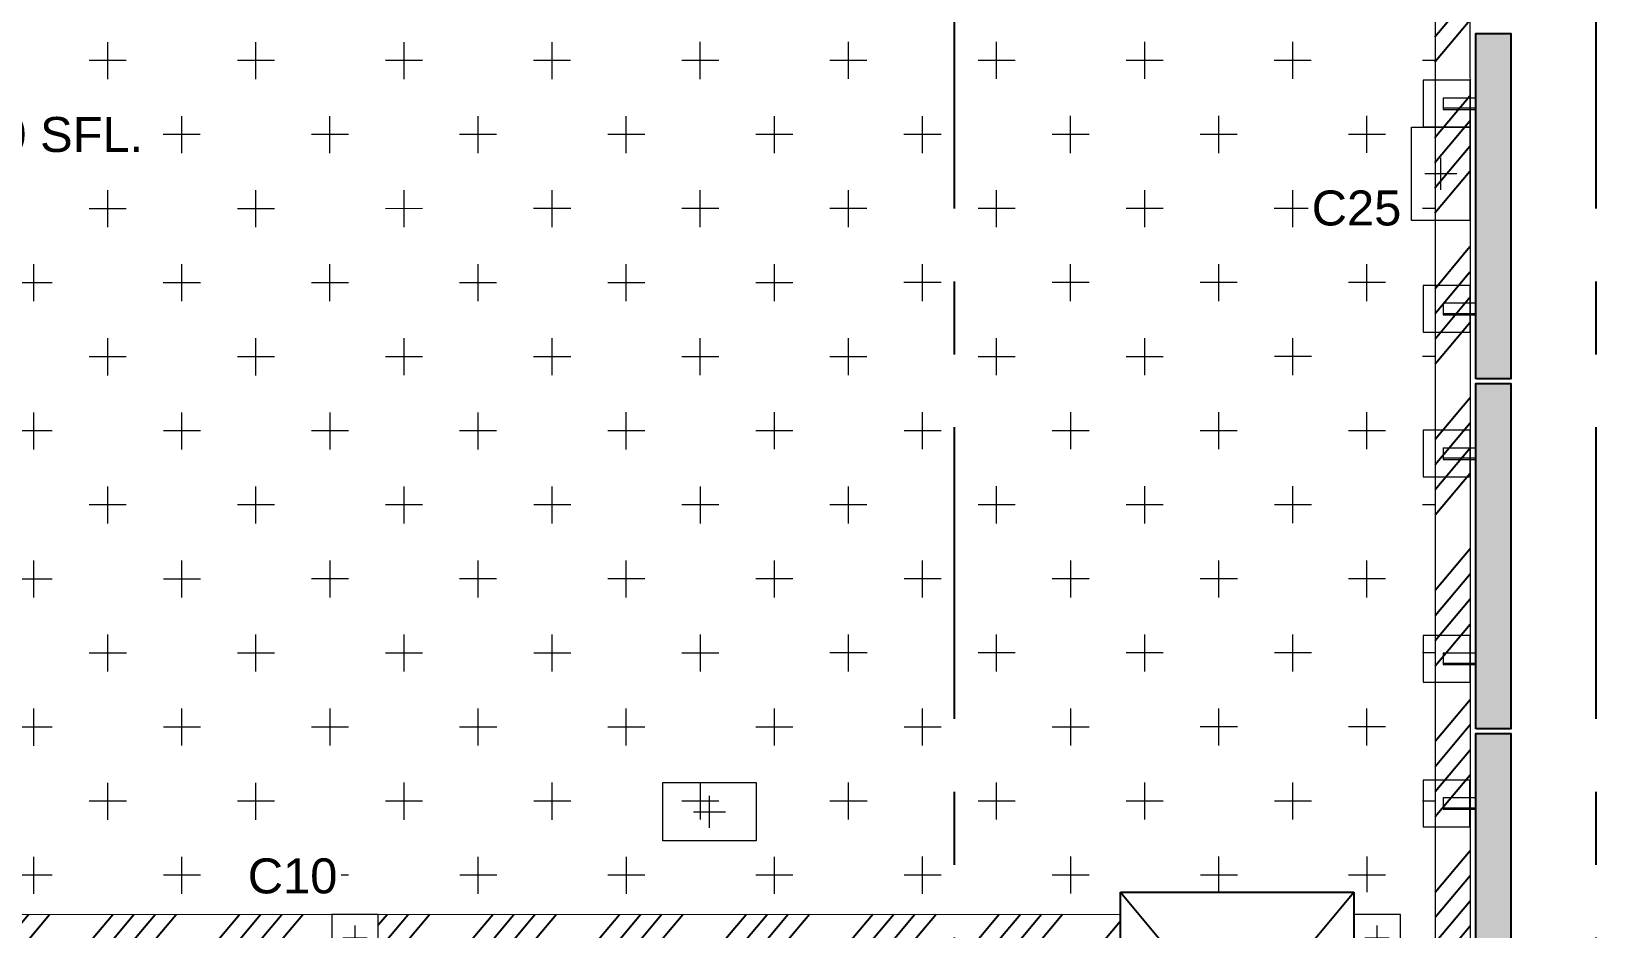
# Model space of a CAD drawing. Header units: millimetres. Extents: x 652937 to 1670132, y 1473552 to 2851037.
# Drawn here: x 775802 to 782508, y 1482222 to 1486069 of the extents above; entities that cross this region are included whole.
import ezdxf
from ezdxf.enums import TextEntityAlignment as Align

# ---------------------------------------------------------------- set-up
doc = ezdxf.new("R2010")
doc.units = ezdxf.units.MM
doc.set_wipeout_variables(frame=1)
doc.linetypes.add('HIDDEN', pattern=[0.375, 0.25, -0.125])
doc.linetypes.add('TA_GL_005.00000', pattern=[13.75, 5, -1.25, 1.25, -1.25, 5])
for name, color, linetype in [('000 - 0_SYM_DWG_GRID-BUBBLE_MAIN_COLOR_1', 7, 'Continuous'), ('000 - 0_SYM_DWG_GRIDLINE_MAIN_COLOR_251', 7, 'Continuous'), ('000 - CONCRETE_COL_HATCH_', 7, 'Continuous'), ('000 - CONCRETE_COL_WIPEOUT_', 7, 'Continuous'), ('000 - CONCRETE_WALL_MAIN_COLOR_4', 7, 'Continuous'), ('DIM', 7, 'Continuous'), ('TEXT', 7, 'Continuous')]:
    doc.layers.add(name, color=color, linetype=linetype)
for name, color, linetype, lineweight in [('A-230-M_FLOOR', 7, 'Continuous', 25), ('A-FLOR-E', 7, 'Continuous', 9), ('A-WALL', 7, 'Continuous', 25), ('Part', 7, 'Continuous', 0), ('S-230-A-FLOOR', 7, 'Continuous', 9)]:
    doc.layers.add(name, color=color, linetype=linetype, lineweight=lineweight)
doc.styles.add('Arial', font='arial.ttf')
doc.styles.add('TA', font='', dxfattribs={"height": 4.5})
doc.styles.get('TA').set_extended_font_data('Cordia New')

# ---------------------------------------------------------------- blocks, each defined once
blk = doc.blocks.new('opening')
at = {"layer": 'A-230-M_FLOOR', "color": 7, "linetype": 'HIDDEN', "ltscale": 20}
for p, q in [((10.9323, -8.8109), (12.1322, -9.8111)), ((12.1325, -8.8109), (10.9358, -9.8111))]:
    blk.add_line(p, q, dxfattribs=at)
at = {"layer": 'A-230-M_FLOOR', "color": 7, "linetype": 'HIDDEN', "ltscale": 10}
blk.add_lwpolyline([(10.9323, -8.8109), (12.1322, -8.8109), (12.1322, -9.8111), (10.9323, -9.8111)], close=True, dxfattribs=at)
blk = doc.blocks.new('C10')
at = {"layer": 'S-230-A-FLOOR', "color": 7}
for p, q in [((-0.0525, 0), (0.0525, 0)), ((0, 0.0525), (0, -0.0525))]:
    blk.add_line(p, q, dxfattribs=at)
blk.add_lwpolyline([(-0.1, 0.1), (-0.1, -0.1), (0.1, -0.1), (0.1, 0.1)], close=True, dxfattribs=at)
blk = doc.blocks.new('C25')
at = {"layer": 'S-230-A-FLOOR', "color": 7}
for p, q in [((0, 0.0686), (0, -0.0686)), ((-0.0686, 0), (0.0686, 0))]:
    blk.add_line(p, q, dxfattribs=at)
at = {"layer": 'S-230-A-FLOOR', "color": 7, "linetype": 'HIDDEN', "ltscale": 5}
blk.add_lwpolyline([(0.125, 0.2), (0.125, -0.2), (-0.125, -0.2), (-0.125, 0.2)], close=True, dxfattribs=at)
blk = doc.blocks.new('*U9146')
at = {"layer": '000 - 0_SYM_DWG_GRIDLINE_MAIN_COLOR_251', "color": 7, "linetype": 'ByBlock', "ltscale": 5}
blk.add_line((30, 0), (-372.23, 0), dxfattribs=at)
at = {"color": 7, "style": 'TA', "flags": 1}
blk.add_attdef('LOCATION', (6, -6), '', height=4.5, rotation=270, dxfattribs=at)
at = {"layer": '000 - 0_SYM_DWG_GRID-BUBBLE_MAIN_COLOR_1', "color": 7, "style": 'Arial'}
blk.add_attdef('GRID-HEAD', text='', height=4, rotation=270, dxfattribs=at).set_placement((56.87, 0), align=Align.MIDDLE_CENTER)
blk = doc.blocks.new('W-1-PP18-ST_ENT3_REV02_20260413-040446_PP18_ENT_3_Y_DIMS')
at = {"layer": '000 - 0_SYM_DWG_GRIDLINE_MAIN_COLOR_251', "color": 7, "linetype": 'TA_GL_005.00000', "xscale": 50.00000000000017, "yscale": 50.00000000000017, "zscale": 50.00000000000017, "rotation": 90}
for p in [(18000, 1155.8), (20750, 1155.8)]:
    blk.add_blockref('*U9146', p, dxfattribs=at)
blk = doc.blocks.new('*U8397')
at = {"color": 7}
blk.add_wipeout([(75, 740), (75, -740), (-75, -740), (-75, 740)], dxfattribs=at).dxf.layer = '000 - CONCRETE_COL_WIPEOUT_'
at = {"layer": '000 - CONCRETE_COL_HATCH_'}
h = blk.add_hatch(dxfattribs=at)
h.set_pattern_fill('AR-CONC', scale=0.05, style=0)
h.paths.add_polyline_path([(-75, -740), (-75, 740), (75, 740), (75, -740)])
at = {"layer": '000 - CONCRETE_WALL_MAIN_COLOR_4', "color": 7}
blk.add_lwpolyline([(-75, -740), (-75, 740), (75, 740), (75, -740), (-75, -740)], close=True, dxfattribs=at)
blk = doc.blocks.new('W-1-PP18-ST_ENT3_REV02_20260413-050421_PP18_ENT3_MAIN_LOPF')
at = {"layer": 'A-FLOR-E'}
h = blk.add_hatch(dxfattribs=at)
h.set_pattern_fill('CROSS', scale=50, angle=210.769)
h.set_pattern_definition([(90.0083, (9903.9, -26817.58), (-317.546, 317.454), [158.75, -476.25]), (180.0083, (9983.25, -26738.2), (-317.454, -317.546), [158.75, -476.25])])
h.paths.add_polyline_path([(10552.8, -11720.1), (10552.7, -10920), (11302.5, -10919.9), (11302.6, -11720)], flags=16)
h.paths.add_polyline_path([(18712.4, -10369.2), (18712.7, -10275.1), (20062.2, -10275), (20062.2, -7304.8), (20062.2, 1006.5), (8350.2, 1013.8), (8352.6, -15559), (13097.4, -15549.9), (13097.4, -10370)])
at = {"layer": 'TEXT'}
h = blk.add_hatch(dxfattribs=at)
h.set_pattern_fill('ANSI34', scale=21.831008, angle=305.769)
h.set_pattern_definition([(230.0083, (16484.82, -22407.65), (318.622, -267.277), []), (230.0083, (16387.17, -22416.2), (318.622, -267.277), []), (230.0083, (16289.52, -22424.77), (318.622, -267.277), []), (230.0083, (16191.87, -22433.32), (318.622, -267.277), [])])
h.paths.add_polyline_path([(8351.9, -15550.1), (8350.2, 1004.8), (20060.2, 1006.6), (20061.9, -15548.3)], flags=16)
h.paths.add_polyline_path([(8201.9, -15700.1), (8201.1, 1155.7), (20210.7, 1155.9), (20211.5, -15699.8)])
h = blk.add_hatch(dxfattribs=at)
h.set_pattern_fill('ANSI34', scale=21.831008, angle=305.769)
h.set_pattern_definition([(230.0083, (10896.3, -22408.46), (318.622, -267.277), []), (230.0083, (10798.65, -22417), (318.622, -267.277), []), (230.0083, (10701, -22425.58), (318.622, -267.277), []), (230.0083, (10603.35, -22434.13), (318.622, -267.277), [])])
h.paths.add_polyline_path([(15331.5, -10569.8), (15331.5, -10369.7), (13097, -10370.1), (13097.7, -15549.9), (13247.7, -15549.9), (13247, -10570)])
h.paths.add_polyline_path([(15531.5, -10369.7), (15531.5, -10569.7), (18512.7, -10569.3), (18512.8, -11675), (19812, -11674.9), (19811.9, -11475), (18712.6, -11475), (18712.7, -10369.3)])
at = {"layer": 'A-WALL', "color": 7, "lineweight": 13}
for points in [[(20062.2, 1006.5), (20062.2, -15549.9), (8352.6, -15549.9), (8350.2, 1004.8)], [(18712.6, -11475), (18712.4, -10275.1), (19712.6, -10275), (19712.8, -11474.8)]]:
    blk.add_lwpolyline(points, close=True, dxfattribs=at)
for points in [[(20210.3, -2070.9), (20211.7, -11499.8)], [(13097.4, -15549.9), (13097.4, -10370.1), (18712.7, -10369.2)]]:
    blk.add_lwpolyline(points, dxfattribs=at)
at = {"layer": 'Part', "color": 7, "linetype": 'HIDDEN', "lineweight": 0, "ltscale": 8}
for p, q in [((20386, -6594), (20236, -6594)), ((20236, -6594), (20236, -8074)), ((20386, -8074), (20386, -6594)), ((20211, -6794), (20011, -6794)), ((20011, -6794), (20011, -6994)), ((20211, -6794), (20211, -6869)), ((20246, -6794), (20236, -6794)), ((20236, -6994), (20236, -6794)), ((20246, -6994), (20246, -6794)), ((20096, -6869), (20096, -6919)), ((20096, -6869), (20236, -6869)), ((20211, -6869), (20211, -6919)), ((20236, -6869), (20236, -6919)), ((20236, -6914), (20096, -6914)), ((20096, -6919), (20236, -6919)), ((20211, -6919), (20211, -6994)), ((20011, -6994), (20211, -6994)), ((20246, -6994), (20236, -6994)), ((20211, -7674), (20011, -7674)), ((20011, -7674), (20011, -7874)), ((20211, -7674), (20211, -7749)), ((20246, -7674), (20236, -7674)), ((20236, -7874), (20236, -7674)), ((20246, -7874), (20246, -7674)), ((20096, -7749), (20096, -7799)), ((20236, -7749), (20096, -7749)), ((20211, -7749), (20211, -7799)), ((20236, -7799), (20236, -7749)), ((20096, -7794), (20236, -7794)), ((20096, -7799), (20236, -7799)), ((20211, -7799), (20211, -7874)), ((20011, -7874), (20211, -7874)), ((20246, -7874), (20236, -7874)), ((20236, -8074), (20386, -8074)), ((20386, -8094), (20236, -8094)), ((20236, -8094), (20236, -9574)), ((20386, -9574), (20386, -8094)), ((20211, -8294), (20011, -8294)), ((20011, -8294), (20011, -8494)), ((20211, -8294), (20211, -8369)), ((20246, -8294), (20236, -8294)), ((20236, -8494), (20236, -8294)), ((20246, -8494), (20246, -8294)), ((20096, -8369), (20096, -8419)), ((20096, -8369), (20236, -8369)), ((20211, -8369), (20211, -8419)), ((20236, -8369), (20236, -8419)), ((20236, -8414), (20096, -8414)), ((20096, -8419), (20236, -8419)), ((20211, -8419), (20211, -8494)), ((20011, -8494), (20211, -8494)), ((20246, -8494), (20236, -8494)), ((20211, -9174), (20011, -9174)), ((20011, -9174), (20011, -9374)), ((20211, -9174), (20211, -9249)), ((20246, -9174), (20236, -9174)), ((20236, -9374), (20236, -9174)), ((20246, -9374), (20246, -9174)), ((20096, -9249), (20096, -9299)), ((20096, -9249), (20236, -9249)), ((20211, -9249), (20211, -9299)), ((20236, -9249), (20236, -9299)), ((20236, -9294), (20096, -9294)), ((20096, -9299), (20236, -9299)), ((20211, -9299), (20211, -9374)), ((20011, -9374), (20211, -9374)), ((20246, -9374), (20236, -9374)), ((20236, -9574), (20386, -9574)), ((20386, -9594), (20236, -9594)), ((20236, -9594), (20236, -11074)), ((20386, -11074), (20386, -9594)), ((20211, -9794), (20011, -9794)), ((20011, -9794), (20011, -9994)), ((20211, -9994), (20211, -9794)), ((20246, -9794), (20236, -9794)), ((20236, -9994), (20236, -9794)), ((20246, -9994), (20246, -9794)), ((20096, -9869), (20096, -9919)), ((20096, -9869), (20236, -9869)), ((20236, -9914), (20096, -9914)), ((20096, -9919), (20236, -9919)), ((20236, -9869), (20236, -9919)), ((20011, -9994), (20211, -9994)), ((20246, -9994), (20236, -9994))]:
    blk.add_line(p, q, dxfattribs=at)
at = {"color": 7}
blk.add_blockref('W-1-PP18-ST_ENT3_REV02_20260413-040446_PP18_ENT_3_Y_DIMS', (0, 0), dxfattribs=at)
at = {"color": 7, "xscale": 1000, "yscale": 1000, "zscale": 1000, "rotation": 90.00830806532032}
blk.add_blockref('opening', (9903.2, -22408.6), dxfattribs=at)
at = {"layer": 'DIM', "color": 7}
for p, xscale, yscale, zscale, rotation in [((20086, -7195), 1000, 1000, 1000, 180.0083083312035), ((16951.5, -9929.5), 999.9999999999975, 999.9999999999975, 999.9999999999975, 90.00830800256783)]:
    blk.add_blockref('C25', p, dxfattribs=dict(at, xscale=xscale, yscale=yscale, zscale=zscale, rotation=rotation))
at = {"layer": 'S-230-A-FLOOR', "color": 7, "xscale": 1000, "yscale": 1000, "zscale": 1000, "rotation": 90.00830806532032}
for p in [(15431.5, -10470), (19812.8, -10470)]:
    blk.add_blockref('C10', p, dxfattribs=at)
at = {"color": 7}
blk.add_blockref('*U8397', (20311, -7334), dxfattribs=at)
at = {"layer": 'DIM', "color": 7, "char_height": 150, "attachment_point": 5, "rotation": 0.00831, "style": 'Arial', "bg_fill": 3, "box_fill_scale": 1.1, "bg_fill_color": 256, "bg_fill_true_color": 13158600, "bg_fill_transparency": 0}
for s, insert in [('\\A1;EL. +114.420 SFL.', (13647.3, -7027.5)), ('\\A1;C25', (19724.7, -7342.5)), ('\\A1;C10', (15163.9, -10205.8))]:
    blk.add_mtext(s, dxfattribs=dict(at, insert=insert))
at = {"color": 7}
blk.add_blockref('*U8397', (20311, -8834), dxfattribs=at)
blk.add_blockref('*U8397', (20311, -10334), dxfattribs=at)

msp = doc.modelspace()

# ---------------------------------------------------------------- block references
at = {"color": 7}
msp.add_blockref('W-1-PP18-ST_ENT3_REV02_20260413-050421_PP18_ENT3_MAIN_LOPF', (761758.4716, 1492652.7123), dxfattribs=at)

doc.saveas('drawing.dxf')
